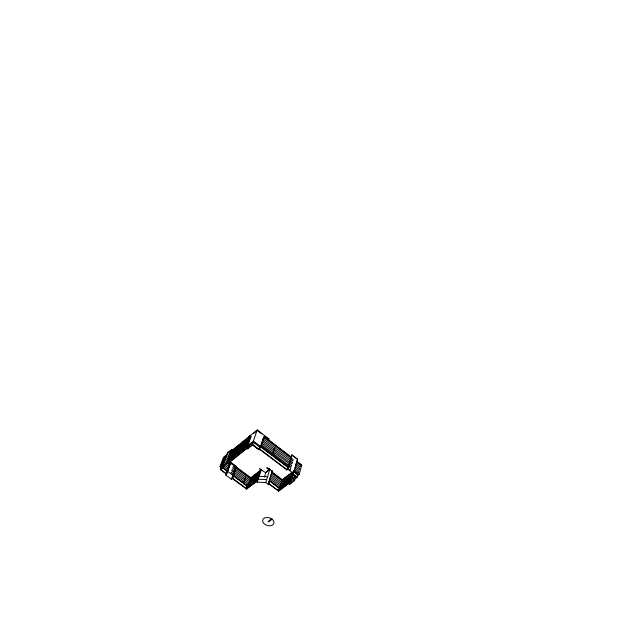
<?xml version="1.0" encoding="UTF-8"?>
<svg xmlns="http://www.w3.org/2000/svg" width="624" height="624" viewBox="0 0 624 624"><rect width="100%" height="100%" fill="white"/><g stroke="black" fill="none" stroke-linecap="round" stroke-linejoin="round"><path stroke-width="0.94" d="M296.416 476.58L299.177 474.521L301.759 465.098L296.829 461.347M289.669 480.566L288.834 483.506L289.77 484.208L294.45 480.73L293.506 480.02L296.876 477.516L297.687 474.575L293.405 471.338L294.497 469.654L298.529 472.703L298.927 471.245L294.902 468.195L295.316 466.744L299.333 469.794L299.731 468.343L295.721 465.301L296.533 462.423L300.526 465.457L300.128 466.9L296.127 463.858M294.45 480.73L295.121 478.304M293.506 480.02L294.333 477.079L295.675 476.081L294.481 477.079L293.81 479.505L296.977 477.149L292.679 473.905M291.236 457.096L264.358 436.652L263.593 437.26L259.607 449.342L286.9 469.973L287.742 467.056L288.53 466.463L292.009 454.951L297.586 459.202L296.774 461.565L301.704 465.309M296.876 477.516L292.578 474.271L293.561 473.53L297.586 459.202M289.77 484.208L293.14 472.29M277.828 490.136L288.077 482.492L288.811 479.918L290.371 481.088L292.968 471.877L282.188 479.973L271.814 472.173M286.9 469.973L287.875 469.232L292.009 454.951M279.443 488.202L269.63 480.862L268.733 483.795L278.577 491.143L279.443 488.202L288.935 481.112M292.289 472.22L282.251 479.755L280.238 486.626L269.779 478.795M255.848 479.794L257.353 478.631L256.417 481.549L257.205 482.134L265.754 482.516L268.102 484.271L272.298 470.59M261.799 469.895L259.584 468.71L265.559 472.719L269.178 469.934L269.552 468.725M265.754 482.516L269.942 469.014M272.649 454.444L274.778 447.642M264.404 477.149L266.011 472.033L269.287 469.521M257.205 482.134L261.128 469.872L250.793 477.867L248.547 484.684L244.202 481.455M268.546 440.209L268.967 438.898L257.205 429.944L249.038 436.558L249.428 436.855M266.659 479.591L258.133 479.216L256.573 478.046L255.754 480.597L246.542 487.672M260.005 446.909L253.547 442.026L252.572 444.896L259.061 449.779L260.005 446.909L261.323 445.871L264.358 436.652M250.388 483.265L251.8 478.951M246.418 488.038L247.385 485.121L256.573 478.046M261.058 470.083L250.723 478.085L230.303 462.883L230.903 462.4L236.504 466.565L232.307 478.522L246.581 489.091L247.502 486.314L233.509 475.948L232.674 478.335L246.706 488.725L256.534 481.182L257.322 481.767M243.352 483.99L245.645 477.149M229.031 460.645L228.236 460.052L231.777 449.491L226.957 462.751L227.994 463.523L229.031 460.645L253.406 441.074L257.205 429.944M227.994 463.523L246.886 448.383L251.051 436.332L250.255 435.731L231.582 450.856M246.886 448.383L247.572 448.898L248.555 446.027L253.547 442.026M228.236 460.052L247.073 444.912L250.255 435.731M230.186 462.602L225.716 475.043L231.395 479.24L235.825 466.627M235.973 466.838L232.713 476.112L233.329 475.628M230.732 473.741L231.239 472.306L233.298 473.834L234.211 473.109M225.716 475.043L226.629 474.318L230.903 462.4M230.381 462.673L227.058 471.916L227.666 471.432M225.475 463.687L226.34 461.315L227.947 460.021L228.985 460.793L247.829 445.661L248.508 446.176L253.5 442.174L259.958 447.057L260.504 446.62L287.703 467.197L288.678 466.456L290.753 468.023L290.059 470.441L287.984 468.866L287.001 469.607L259.724 448.999L259.178 449.428L252.697 444.538L247.697 448.539L247.01 448.024L228.127 463.156L227.089 462.392L225.475 463.687L227.331 462.563M222.791 466.463L223.579 464.311M226.629 474.318L220.334 469.661L223.587 467.048L224.64 464.178M220.334 469.661L221.387 466.783L223.985 464.701M221.575 467.103L220.701 469.474L226.52 473.78L227.378 471.401L222.3 467.641M223.587 467.048L222.55 466.284L227.417 453.016L231.777 449.491M221.411 467.727L219.999 466.682L223.4 457.478L227.222 454.381L226.832 455.434L223.735 457.946L223.213 459.35L226.317 456.838L225.802 458.25L222.69 460.762L222.167 462.181L225.28 459.67L224.757 461.089L221.645 463.601L221.114 465.028L224.234 462.517M232.011 449.662L227.417 453.016M223.322 457.688L227.144 454.592M231.504 451.066L250.185 435.942L250.981 436.543M253.711 433.391L257.283 430.505L261.83 433.961M219.999 466.682L223.844 463.585M223.969 464.81L221.52 466.783L220.646 469.154L223.72 466.69M222.55 466.284L226.957 462.751M247.572 448.898L252.572 444.896L259.061 449.787L259.607 449.342M230.599 463.242L229.999 463.726L228.485 462.602M263.523 437.471L264.287 436.862L291.174 457.306M230.092 464.662L229.492 465.137L226.465 462.883M263.25 438.313L264.014 437.705L293.171 459.576L292.757 461.003L263.546 439.117L262.782 439.725M229.585 466.073L228.985 466.557L225.186 463.741M229.078 467.501L228.47 467.977L223.907 464.591M262.314 441.137L263.086 440.528L274.334 449.062M228.563 468.928L227.963 469.404L223.392 466.019M261.846 442.556L262.618 441.948L273.889 450.489M228.049 470.356L227.448 470.839L222.105 466.877M261.378 443.976L262.15 443.368L273.437 451.924M234.14 465.738L234.741 465.262M260.91 445.403L261.674 444.795L272.992 453.359M268.967 438.898L266.378 437.424M235.895 467.048L236.504 466.565M236.207 467.415L235.295 468.133L233.251 466.612L232.752 468.031L234.803 469.552L235.708 468.835M235.209 470.254L234.296 470.972L232.253 469.451L231.746 470.878L233.797 472.399L234.71 471.682M232.791 475.27L233.704 474.552M231.395 479.24L232.307 478.522M260.777 470.972L250.427 478.967L235.591 467.93M260.333 472.368L249.967 480.363L235.1 469.31M251.332 480.386L249.499 481.798L245.17 478.585M259.873 473.795L252.065 479.817L251.597 481.26L259.412 475.238M250.856 481.822L249.023 483.241L244.686 480.02M247.338 485.269L256.526 478.195L258.086 479.357M251.121 482.703L253.968 480.511M255.395 479.419L258.952 476.681M248.305 485.589L249.811 484.435M254.288 481.096L257.306 478.78M255.637 480.316L258.484 478.124M246.581 489.091L256.417 481.549M268.999 481.346L269.63 480.862M268.102 484.271L268.733 483.795M292.726 472.742L283.195 479.903L282.773 481.346L292.555 474.357M288.935 483.14L278.671 490.846L268.827 483.499M278.546 487.711L288.764 480.067L290.558 481.416L292.258 480.145L291.58 482.578L289.879 483.842L288.077 482.492M281.51 485.698L293.023 477.438L292.609 478.904L290.675 479.996M289.622 480.714L279.396 488.35L269.584 481.01M278.577 491.143L288.834 483.506M271.69 518.887L268.094 521.5L268.538 521.82L272.134 519.215M268.406 470.176L269.56 470.223M259.061 476.315L267.556 476.689M234.101 472.157L243.75 479.326L244.234 477.89L234.601 470.73M233.602 473.593L243.266 480.769L242.783 482.212L233.095 475.028M243.719 482.906L247.346 485.589M221.387 466.783L247.549 486.174M231.075 463.187L250.793 477.867M271.112 474.466L281.518 482.274M270.668 475.909L281.089 483.725M270.223 477.352L280.667 485.176M269.334 480.246L279.068 487.531M269.178 469.934L266.534 467.953L267.158 467.47L272.501 471.487L271.877 471.962L282.251 479.755M271.549 473.031L281.939 480.831M249.226 441.605L248.43 441.004L227.822 457.259L228.337 455.84L248.921 439.592L249.717 440.193M294.333 477.079L295.035 477.61M248.742 443.024L247.939 442.424L227.3 458.679L226.785 460.099L247.447 443.843L248.243 444.444M247.073 444.912L248.555 446.027M250.692 437.385L249.896 436.777L229.359 453.024L228.852 454.428L249.405 438.181L250.201 438.781M261.323 445.871L288.53 466.463M294.185 470.746L299.177 474.521M253.406 441.074L287.742 467.056M293.366 471.479L297.648 474.724M287.875 469.232L293.561 473.53M291.814 455.099L297.391 459.35M293.834 474.536L293.428 475.987L281.931 484.24L282.352 482.789L293.834 474.536M291.517 465.332L291.104 466.783L288.842 465.371L273.944 454.085L274.388 452.65L291.517 465.332M292.352 462.446L291.938 463.889L289.676 462.47L274.833 451.214L275.278 449.787L292.352 462.446M271.924 519.043L271.307 518.638A5.858 3.994 17.1 0 0 262.634 520.283A5.858 3.994 17.1 0 0 270.137 525.806A5.858 3.994 17.1 0 0 272.47 519.496L271.924 519.043"/></g></svg>
